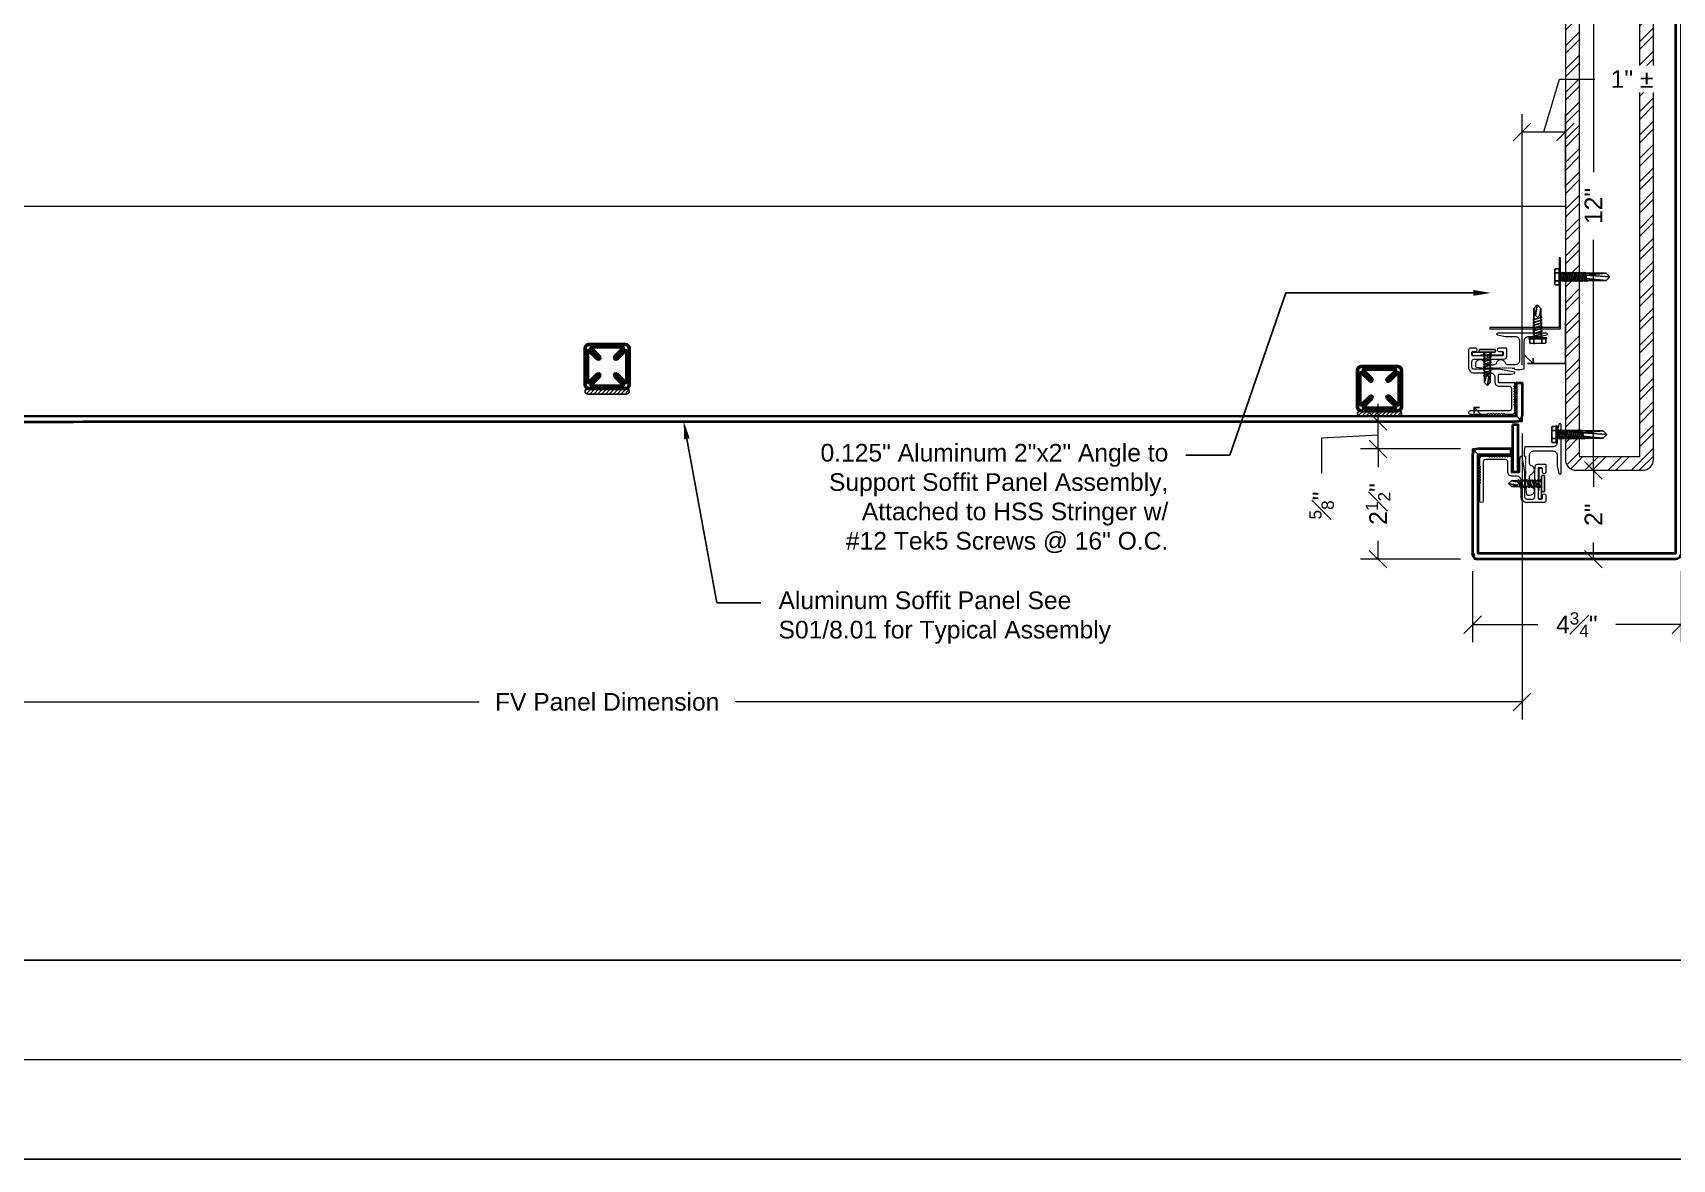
# Model space of a CAD drawing. Header units: inches. Extents: x -301 to 39679, y -468 to 370.
# Drawn here: x 2675.52 to 2712.73, y 0.25 to 25.82 of the extents above; entities that cross this region are included whole.
import ezdxf
from ezdxf import colors
from ezdxf.entities.mleader import LeaderData, LeaderLine
from ezdxf.enums import TextEntityAlignment as Align
from ezdxf.math import Vec2, Vec3

# ---------------------------------------------------------------- set-up
doc = ezdxf.new("R2010")
doc.units = ezdxf.units.IN
doc.header["$MEASUREMENT"] = 0
doc.linetypes.add('DASHED', pattern=[0.75, 0.5, -0.25])
doc.layers.get('Defpoints').update_dxf_attribs({"color": 3})
doc.layers.add('NSE-Border', color=156, linetype='Continuous', plot=False)
doc.layers.add('NSE-Construction', color=86, linetype='Continuous', plot=False)
for name, color, linetype, lineweight in [('NSE-By_Others', 252, 'Continuous', 0), ('NSE-Call-Outs', 51, 'Continuous', 13), ('NSE-Dimensions', 51, 'Continuous', 13), ('NSE-Furring 01', 30, 'Continuous', 18), ('NSE-Hardware', 111, 'Continuous', 25), ('NSE-Panels 01', 1, 'Continuous', 40), ('NSE-Sealant', 143, 'Continuous', 13), ('NSE-Title', 51, 'Continuous', 9)]:
    doc.layers.add(name, color=color, linetype=linetype, lineweight=lineweight)
doc.layers.add('NSE-Detail Border', color=7, linetype='Continuous')
doc.styles.add('004 - NSSM - Standard', font='arial.ttf', dxfattribs={"height": 0.4})
doc.styles.add('008 - NSSM - Standard', font='arial.ttf', dxfattribs={"height": 0.8})
doc.styles.add('3_0-0_TEXT', font='simplex.shx', dxfattribs={"width": 0.7, "height": 0.375})
doc.dimstyles.new('$$$FASTENER$$$', dxfattribs={"dimtxt": 0.375, "dimasz": 0, "dimexe": 0, "dimexo": 0, "dimgap": 0, "dimtad": 0, "dimtih": 1, "dimtoh": 1, "dimdec": 4, "dimzin": 3, "dimdsep": 46, "dimlunit": 4, "dimtxsty": '3_0-0_TEXT', "dimblk": 'NONE', "dimcen": 0, "dimclrd": 256, "dimclre": 256, "dimclrt": 256, "dimadec": 0, "dimazin": 0, "dimtfac": 0.375, "dimtdec": 4, "dimtofl": 0, "dimtmove": 1, "dimatfit": 3, "dimldrblk": 'NONE', "dimfxl": 1, "dimtolj": 1, "dimtzin": 0, "dimarcsym": 0})
doc.dimstyles.new('004 - NSSM - Standard$0', dxfattribs={"dimtxt": 0.4, "dimasz": 0.4, "dimexe": 0.4, "dimexo": 0.4, "dimgap": 0.4, "dimtad": 0, "dimdec": 4, "dimzin": 3, "dimdsep": 46, "dimlunit": 5, "dimtxsty": '004 - NSSM - Standard', "dimblk": 'OBLIQUE', "dimcen": 0.4, "dimclrd": 256, "dimclre": 256, "dimclrt": 256, "dimazin": 0, "dimtfac": 0.7, "dimtdec": 4, "dimtmove": 1, "dimatfit": 2, "dimfxl": 1, "dimtfill": 1, "dimtfillclr": 11, "dimfrac": 1, "dimtolj": 1, "dimtzin": 0, "dimlwd": 0, "dimlwe": 0, "dimarcsym": 0})

# ---------------------------------------------------------------- blocks, each defined once
blk = doc.blocks.new('*U160')
blk.add_wipeout([(32.6456, 1.1293), (32.6456, 0), (0, 0), (0, 11.3125), (32.6875, 11.3125), (32.6875, 0), (32.6456, 0), (32.6456, 11.2706), (0.0419, 11.2706), (0.0419, 1.1293)])
at = {"layer": 'Defpoints', "ltscale": 0.0625}
blk.add_lwpolyline([(0.0419, 1.1293), (32.6456, 1.1293), (32.6456, 11.2706), (0.0419, 11.2706)], close=True, dxfattribs=at)
at = {"layer": 'NSE-Border', "ltscale": 0.0625}
blk.add_lwpolyline([(0, 0), (32.6875, 0), (32.6875, 11.3125), (0, 11.3125)], close=True, dxfattribs=at)
at = {"layer": 'NSE-Title'}
blk.add_line((0.9375, 0.5668), (32.4375, 0.5668), dxfattribs=at)
at = {"layer": 'Defpoints', "style": '008 - NSSM - Standard'}
blk.add_attdef('DETAIL_NUMBER', text='', height=0.2179, dxfattribs=at).set_placement((0.625, 0.5668), align=Align.MIDDLE_CENTER)
at = {"layer": 'NSE-Title', "style": '004 - NSSM - Standard'}
for tag, p in [('DETAIL_DESCRIPTION', (1.1292, 0.6197)), ('ARCH_REF', (2.1968, 0.3884))]:
    blk.add_attdef(tag, p, '', height=0.1341, dxfattribs=at)
blk = doc.blocks.new('*U177')
at = {"layer": 'NSE-By_Others'}
h = blk.add_hatch(dxfattribs=at)
h.set_pattern_fill('ANSI32', color=256)
h.set_pattern_definition([(45, (-37.47987, -8.03217), (-0.265165, 0.265165), []), (45, (-37.3031, -8.03217), (-0.265165, 0.265165), [])])
h.paths.add_polyline_path([(1, 11.753, 0.414214), (0.75, 12.003), (-0.75, 12.003, 0.414214), (-1, 11.753), (-1, 0.25, 0.414214), (-0.75, 0), (0.75, 0, 0.414214), (1, 0.25)])
h.paths.add_polyline_path([(0.688, 0.312), (-0.688, 0.312), (-0.688, 11.69), (0.688, 11.69)], flags=16)
blk.add_lwpolyline([(-0.75, 0), (0.75, 0, 0.414214), (1, 0.25), (1, 11.753, 0.414214), (0.75, 12.003), (-0.75, 12.003, 0.414214), (-1, 11.753), (-1, 0.25, 0.414214)], format="xyb", close=True, dxfattribs=at)
blk.add_lwpolyline([(-0.688, 0.312), (0.688, 0.312), (0.688, 11.69), (-0.688, 11.69)], close=True, dxfattribs=at)
blk = doc.blocks.new('*U49')
at = {"linetype": 'Continuous'}
blk.add_lwpolyline([(0.642, 1.543), (0.77, 1.543, -0.414214), (0.9, 1.413), (0.9, 1.041, 0.414214), (1, 0.941), (1.109, 0.941, -0.414214), (1.205, 0.845), (1.205, 0.616, 0.414214), (1.255, 0.566), (1.71, 0.566, 0.414214), (1.76, 0.616), (1.76, 1.503, -1), (1.84, 1.503), (1.84, 1.121, -0.302776), (1.827, 1.103, 0.666667), (1.827, 1.08, -0.666667), (1.827, 1.043, 0.666667), (1.827, 1.02, -0.666667), (1.827, 0.983, 0.666667), (1.827, 0.96, -0.666667), (1.827, 0.923, 0.666667), (1.827, 0.9, -0.666667), (1.827, 0.863, 0.666667), (1.827, 0.84, -0.666667), (1.827, 0.803, 0.666667), (1.827, 0.78, -0.666667), (1.827, 0.743, 0.666667), (1.827, 0.72, -0.302776), (1.84, 0.701), (1.84, 0.539, -0.198912), (1.835, 0.528), (1.797, 0.491, -0.198912), (1.786, 0.486), (1.654, 0.486, -0.302776), (1.636, 0.498, 0.666667), (1.612, 0.498, -0.666667), (1.576, 0.498, 0.666667), (1.552, 0.498, -0.666667), (1.516, 0.498, 0.666667), (1.492, 0.498, -0.666667), (1.456, 0.498, 0.666667), (1.432, 0.498, -0.666667), (1.396, 0.498, 0.666667), (1.372, 0.498, -0.666667), (1.336, 0.498, 0.666667), (1.312, 0.498, -0.666667), (1.276, 0.498, 0.666667), (1.252, 0.498, -0.666667), (1.216, 0.498, 0.666667), (1.192, 0.498, -0.302776), (1.174, 0.486), (1.141, 0.486, -0.414214), (1.125, 0.502), (1.125, 0.845, 0.414214), (1.109, 0.861), (0.948, 0.861, 0.414214), (0.932, 0.845), (0.932, 0.58, -0.045635), (0.931, 0.577), (0.917, 0.5, -0.832406), (0.883, 0.5), (0.82, 0.843, -0.045635), (0.82, 0.845), (0.82, 1.413, 0.414214), (0.77, 1.463), (0.642, 1.463, 0.414214), (0.592, 1.413), (0.592, 0.861, -0.01996), (0.592, 0.86), (0.581, 0.719, -0.391021), (0.531, 0.673), (0.354, 0.673, -0.414214), (0.338, 0.689), (0.338, 0.849, -1), (0.418, 0.849), (0.418, 0.769, 0.414214), (0.434, 0.753), (0.496, 0.753, 0.414214), (0.512, 0.769), (0.512, 1.086, -0.262938), (0.52, 1.1, 0.564932), (0.52, 1.125, -0.262938), (0.512, 1.139), (0.512, 1.447, 0.414214), (0.496, 1.463), (0.434, 1.463, 0.414214), (0.418, 1.447), (0.418, 1.383, -1), (0.338, 1.383), (0.338, 1.493, -0.414214), (0.388, 1.543), (0.706, 1.543)], format="xyb", dxfattribs=at)
at = {"linetype": 'DASHED', "lineweight": 0, "transparency": 16777216}
blk.add_lwpolyline([(0.496, 0.772), (0.496, 1.452), (0.434, 1.452), (0.434, 0.772)], close=True, dxfattribs=at)
blk = doc.blocks.new('*U130')
at = {"transparency": 16777216}
blk.add_lwpolyline([(0.716, -1.011, 1), (0.716, -0.991), (0.716, -0.948, 0.337188), (0.679, -0.9, -0.760886), (0.679, -0.707, 0.337188), (0.716, -0.659), (0.716, -0.471, 0.414214), (0.616, -0.371), (0.19, -0.371, 0.414214), (0.09, -0.471), (0.09, -0.71), (0.055, -0.875, -0.900068), (0, -0.87), (0, -0.015, 1), (0, 0.015), (0, 0.222, -0.900068), (0.055, 0.228), (0.09, 0.062), (0.09, 0.015, 1), (0.09, -0.015), (0.09, -0.181, 0.414214), (0.19, -0.281), (0.825, -0.281), (0.836, -0.371), (0.836, -0.487), (0.806, -0.487), (0.806, -0.55), (0.798, -0.557), (0.806, -0.565), (0.798, -0.572), (0.806, -0.58), (0.798, -0.587), (0.806, -0.595), (0.798, -0.602), (0.806, -0.61), (0.798, -0.617), (0.806, -0.625), (0.798, -0.632), (0.806, -0.64), (0.798, -0.647), (0.806, -0.655), (0.798, -0.662), (0.806, -0.67), (0.798, -0.677), (0.806, -0.685), (0.798, -0.692), (0.806, -0.7), (0.798, -0.707), (0.806, -0.715), (0.798, -0.722), (0.806, -0.73), (0.798, -0.737), (0.806, -0.745), (0.798, -0.752), (0.806, -0.76), (0.798, -0.767), (0.806, -0.775), (0.798, -0.782), (0.806, -0.79), (0.798, -0.797), (0.806, -0.805), (0.798, -0.812), (0.806, -0.82), (0.798, -0.827), (0.806, -0.835), (0.798, -0.842), (0.806, -0.85), (0.798, -0.857), (0.806, -0.865), (0.798, -0.872), (0.806, -0.88), (0.798, -0.887), (0.806, -0.895), (0.798, -0.902), (0.806, -0.91), (0.798, -0.917), (0.806, -0.925), (0.798, -0.932), (0.806, -0.94), (0.798, -0.947), (0.806, -0.955), (0.798, -0.962), (0.806, -0.97), (0.798, -0.977), (0.806, -0.985), (0.798, -0.992), (0.806, -1), (0.798, -1.007), (0.806, -1.015), (0.798, -1.022), (0.806, -1.03), (0.798, -1.037), (0.806, -1.045), (0.798, -1.052), (0.806, -1.06), (0.798, -1.067), (0.806, -1.075), (0.798, -1.082), (0.806, -1.09), (0.798, -1.097), (0.806, -1.105), (0.798, -1.112), (0.806, -1.12), (0.798, -1.127), (0.806, -1.135), (0.798, -1.142), (0.806, -1.15), (0.798, -1.157), (0.806, -1.165), (0.806, -1.187), (0.789, -1.35, -0.383421), (0.761, -1.375), (0.716, -1.375, -0.918526), (0.679, -1.179, 0.337188), (0.716, -1.131), (0.716, -1.044, 1), (0.716, -1.024)], format="xyb", close=True, dxfattribs=at)
blk = doc.blocks.new('_None')
blk = doc.blocks.new('_Oblique')
at = {"color": 0, "linetype": 'ByBlock', "lineweight": -2}
blk.add_line((-0.5, -0.5), (0.5, 0.5), dxfattribs=at)
blk = doc.blocks.new('*D181')
at = {"layer": 'Defpoints', "color": 0, "transparency": 16777216}
for p in [(2710.559, 27.893), (2710.945, 27.893), (2710.559, 15.89)]:
    blk.add_point(p, dxfattribs=at)
at = {"layer": 'NSE-Construction', "lineweight": 0, "transparency": 16777216}
for p, q in [((2710.945, 27.893), (2710.945, 22.658)), ((2710.959, 27.893), (2711.345, 27.893)), ((2710.945, 15.89), (2710.945, 21.125)), ((2710.959, 15.89), (2711.345, 15.89))]:
    blk.add_line(p, q, dxfattribs=at)
at = {"layer": 'NSE-Construction', "lineweight": 0, "transparency": 16777216, "xscale": 0.4, "yscale": 0.4, "zscale": 0.4}
for p, rotation in [((2710.945, 27.893), 90), ((2710.945, 15.89), 270)]:
    blk.add_blockref('_Oblique', p, dxfattribs=dict(at, rotation=rotation))
at = {"layer": 'NSE-Construction', "transparency": 16777216, "insert": (2710.945, 21.892), "char_height": 0.4, "attachment_point": 5, "rotation": 90, "style": '004 - NSSM - Standard', "bg_fill": 3, "box_fill_scale": 1.25, "bg_fill_color": 256, "bg_fill_true_color": 13158600, "bg_fill_transparency": 0}
blk.add_mtext('\\A1;12"', dxfattribs=at)
blk = doc.blocks.new('*D182')
at = {"layer": 'Defpoints', "color": 0, "transparency": 16777216}
for p in [(2710.559, 15.89), (2710.584, 13.873), (2710.945, 13.873)]:
    blk.add_point(p, dxfattribs=at)
at = {"layer": 'NSE-Construction', "lineweight": 0, "transparency": 16777216}
for p, q in [((2710.945, 15.89), (2710.945, 15.515)), ((2710.959, 15.89), (2711.345, 15.89)), ((2710.945, 13.873), (2710.945, 14.248)), ((2710.984, 13.873), (2711.345, 13.873))]:
    blk.add_line(p, q, dxfattribs=at)
at = {"layer": 'NSE-Construction', "lineweight": 0, "transparency": 16777216, "xscale": 0.4, "yscale": 0.4, "zscale": 0.4}
for p, rotation in [((2710.945, 15.89), 90), ((2710.945, 13.873), 270)]:
    blk.add_blockref('_Oblique', p, dxfattribs=dict(at, rotation=rotation))
at = {"layer": 'NSE-Construction', "transparency": 16777216, "insert": (2710.945, 14.882), "char_height": 0.4, "attachment_point": 5, "rotation": 90, "style": '004 - NSSM - Standard', "bg_fill": 3, "box_fill_scale": 1.25, "bg_fill_color": 256, "bg_fill_true_color": 13158600, "bg_fill_transparency": 0}
blk.add_mtext('\\A1;2"', dxfattribs=at)
blk = doc.blocks.new('*U110')
at = {"linetype": 'Continuous'}
blk.add_lwpolyline([(0.642, -1.543), (0.77, -1.543, 0.414214), (0.9, -1.413), (0.9, -1.041, -0.414214), (1, -0.941), (1.109, -0.941, 0.414214), (1.205, -0.845), (1.205, -0.616, -0.414214), (1.255, -0.566), (1.71, -0.566, -0.414214), (1.76, -0.616), (1.76, -1.503, 1), (1.84, -1.503), (1.84, -1.121, 0.302776), (1.827, -1.103, -0.666667), (1.827, -1.08, 0.666667), (1.827, -1.043, -0.666667), (1.827, -1.02, 0.666667), (1.827, -0.983, -0.666667), (1.827, -0.96, 0.666667), (1.827, -0.923, -0.666667), (1.827, -0.9, 0.666667), (1.827, -0.863, -0.666667), (1.827, -0.84, 0.666667), (1.827, -0.803, -0.666667), (1.827, -0.78, 0.666667), (1.827, -0.743, -0.666667), (1.827, -0.72, 0.302776), (1.84, -0.701), (1.84, -0.539, 0.198912), (1.835, -0.528), (1.797, -0.491, 0.198912), (1.786, -0.486), (1.654, -0.486, 0.302776), (1.636, -0.498, -0.666667), (1.612, -0.498, 0.666667), (1.576, -0.498, -0.666667), (1.552, -0.498, 0.666667), (1.516, -0.498, -0.666667), (1.492, -0.498, 0.666667), (1.456, -0.498, -0.666667), (1.432, -0.498, 0.666667), (1.396, -0.498, -0.666667), (1.372, -0.498, 0.666667), (1.336, -0.498, -0.666667), (1.312, -0.498, 0.666667), (1.276, -0.498, -0.666667), (1.252, -0.498, 0.666667), (1.216, -0.498, -0.666667), (1.192, -0.498, 0.302776), (1.174, -0.486), (1.141, -0.486, 0.414214), (1.125, -0.502), (1.125, -0.845, -0.414214), (1.109, -0.861), (0.948, -0.861, -0.414214), (0.932, -0.845), (0.932, -0.58, 0.045635), (0.931, -0.577), (0.917, -0.5, 0.832406), (0.883, -0.5), (0.82, -0.843, 0.045635), (0.82, -0.845), (0.82, -1.413, -0.414214), (0.77, -1.463), (0.642, -1.463, -0.414214), (0.592, -1.413), (0.592, -0.861, 0.01996), (0.592, -0.86), (0.581, -0.719, 0.391021), (0.531, -0.673), (0.354, -0.673, 0.414214), (0.338, -0.689), (0.338, -0.849, 1), (0.418, -0.849), (0.418, -0.769, -0.414214), (0.434, -0.753), (0.496, -0.753, -0.414214), (0.512, -0.769), (0.512, -1.086, 0.262938), (0.52, -1.1, -0.564932), (0.52, -1.125, 0.262938), (0.512, -1.139), (0.512, -1.447, -0.414214), (0.496, -1.463), (0.434, -1.463, -0.414214), (0.418, -1.447), (0.418, -1.383, 1), (0.338, -1.383), (0.338, -1.493, 0.414214), (0.388, -1.543), (0.706, -1.543)], format="xyb", dxfattribs=at)
at = {"linetype": 'DASHED', "lineweight": 0, "transparency": 16777216}
blk.add_lwpolyline([(0.496, -0.772), (0.496, -1.452), (0.434, -1.452), (0.434, -0.772)], close=True, dxfattribs=at)
blk = doc.blocks.new('*D303')
at = {"layer": 'Defpoints', "color": 0, "transparency": 16777216}
for p in [(2706.057, 16.376), (2708.328, 16.376), (2708.328, 13.873)]:
    blk.add_point(p, dxfattribs=at)
at = {"layer": 'NSE-Dimensions', "lineweight": 0, "transparency": 16777216}
for p, q in [((2707.928, 16.376), (2705.657, 16.376)), ((2706.057, 16.376), (2706.057, 15.958)), ((2706.057, 13.873), (2706.057, 14.291)), ((2707.928, 13.873), (2705.657, 13.873))]:
    blk.add_line(p, q, dxfattribs=at)
at = {"layer": 'NSE-Dimensions', "lineweight": 0, "transparency": 16777216, "xscale": 0.4, "yscale": 0.4, "zscale": 0.4}
for p, rotation in [((2706.057, 16.376), 90), ((2706.057, 13.873), 270)]:
    blk.add_blockref('_Oblique', p, dxfattribs=dict(at, rotation=rotation))
at = {"layer": 'NSE-Dimensions', "transparency": 16777216, "insert": (2706.057, 15.125), "char_height": 0.4, "attachment_point": 5, "rotation": 90, "style": '004 - NSSM - Standard', "bg_fill": 3, "box_fill_scale": 1.25, "bg_fill_color": 256, "bg_fill_true_color": 13158600, "bg_fill_transparency": 0}
blk.add_mtext('\\A1;2{\\H0.7x;\\S1#2;}"', dxfattribs=at)
blk = doc.blocks.new('*D304')
at = {"layer": 'Defpoints', "color": 0, "transparency": 16777216}
for p in [(2710.309, 23.572), (2710.309, 21.892), (2709.326, 17.876)]:
    blk.add_point(p, dxfattribs=at)
at = {"layer": 'NSE-Dimensions', "lineweight": 0, "transparency": 16777216}
for p, q in [((2709.818, 23.572), (2710.178, 24.773)), ((2710.178, 24.773), (2710.978, 24.773)), ((2709.326, 18.276), (2709.326, 23.972)), ((2710.309, 22.292), (2710.309, 23.972)), ((2709.326, 23.572), (2710.309, 23.572))]:
    blk.add_line(p, q, dxfattribs=at)
at = {"layer": 'NSE-Dimensions', "lineweight": 0, "transparency": 16777216, "xscale": 0.4, "yscale": 0.4, "zscale": 0.4, "rotation": 180}
blk.add_blockref('_Oblique', (2709.326, 23.572), dxfattribs=at)
at = {"layer": 'NSE-Dimensions', "lineweight": 0, "transparency": 16777216, "xscale": 0.4, "yscale": 0.4, "zscale": 0.4}
blk.add_blockref('_Oblique', (2710.309, 23.572), dxfattribs=at)
at = {"layer": 'NSE-Dimensions', "transparency": 16777216, "insert": (2711.822, 24.773), "char_height": 0.4, "attachment_point": 5, "style": '004 - NSSM - Standard', "bg_fill": 3, "box_fill_scale": 1.25, "bg_fill_color": 256, "bg_fill_true_color": 13158600, "bg_fill_transparency": 0}
blk.add_mtext('\\A1;{\\H1x;1"} %%P', dxfattribs=at)
blk = doc.blocks.new('*D305')
at = {"layer": 'Defpoints', "color": 0, "transparency": 16777216}
for p in [(2706.057, 17.001), (2709.326, 17.001), (2708.328, 16.376)]:
    blk.add_point(p, dxfattribs=at)
at = {"layer": 'NSE-Dimensions', "lineweight": 0, "transparency": 16777216}
for p, q in [((2706.057, 17.001), (2706.057, 17.401)), ((2708.926, 17.001), (2705.657, 17.001)), ((2706.057, 16.376), (2706.057, 17.001)), ((2706.057, 16.376), (2706.057, 17.001)), ((2706.057, 16.689), (2704.773, 16.618)), ((2704.773, 16.618), (2704.773, 15.818)), ((2707.928, 16.376), (2705.657, 16.376)), ((2706.057, 16.376), (2706.057, 15.976))]:
    blk.add_line(p, q, dxfattribs=at)
at = {"layer": 'NSE-Dimensions', "lineweight": 0, "transparency": 16777216, "xscale": 0.4, "yscale": 0.4, "zscale": 0.4}
for p, rotation in [((2706.057, 17.001), 270), ((2706.057, 16.376), 90)]:
    blk.add_blockref('_Oblique', p, dxfattribs=dict(at, rotation=rotation))
at = {"layer": 'NSE-Dimensions', "transparency": 16777216, "insert": (2704.773, 15.09), "char_height": 0.4, "attachment_point": 5, "rotation": 90, "style": '004 - NSSM - Standard', "bg_fill": 3, "box_fill_scale": 1.25, "bg_fill_color": 256, "bg_fill_true_color": 13158600, "bg_fill_transparency": 0}
blk.add_mtext('\\A1;{\\H0.7x;\\S5#8;}"', dxfattribs=at)
blk = doc.blocks.new('*D308')
at = {"layer": 'Defpoints', "color": 0, "transparency": 16777216}
for p in [(2709.326, 17.126), (2667.791, 17.117), (2709.326, 10.631)]:
    blk.add_point(p, dxfattribs=at)
at = {"layer": 'NSE-Dimensions', "lineweight": 0, "transparency": 16777216}
for p, q in [((2667.791, 16.717), (2667.791, 10.231)), ((2709.326, 16.726), (2709.326, 10.231)), ((2667.791, 10.631), (2685.654, 10.631)), ((2709.326, 10.631), (2691.463, 10.631))]:
    blk.add_line(p, q, dxfattribs=at)
at = {"layer": 'NSE-Dimensions', "lineweight": 0, "transparency": 16777216, "xscale": 0.4, "yscale": 0.4, "zscale": 0.4, "rotation": 180}
blk.add_blockref('_Oblique', (2667.791, 10.631), dxfattribs=at)
at = {"layer": 'NSE-Dimensions', "lineweight": 0, "transparency": 16777216, "xscale": 0.4, "yscale": 0.4, "zscale": 0.4}
blk.add_blockref('_Oblique', (2709.326, 10.631), dxfattribs=at)
at = {"layer": 'NSE-Dimensions', "transparency": 16777216, "insert": (2688.559, 10.631), "char_height": 0.4, "attachment_point": 5, "style": '004 - NSSM - Standard', "bg_fill": 3, "box_fill_scale": 1.25, "bg_fill_color": 256, "bg_fill_true_color": 13158600, "bg_fill_transparency": 0}
blk.add_mtext('\\A1;FV Panel Dimension', dxfattribs=at)
blk = doc.blocks.new('*U287')
at = {"layer": 'NSE-Sealant', "linetype": 'ByBlock', "lineweight": -2}
h = blk.add_hatch(dxfattribs=at)
h.set_pattern_fill('ANSI31', color=0, scale=0.5)
h.set_pattern_definition([(45, (-0.80175, 0.5), (-0.0441942, 0.0441942), [])])
edge = h.paths.add_edge_path()
edge.add_arc((0.874, 0.062), 0.0625, 269.4022, 450.5978)
edge.add_line((0.873, 0.125), (0, 0.125))
edge.add_arc((-0.001, 0.062), 0.0625, 89.4022, 270.5978)
edge.add_line((0, 0), (0.873, 0))
at = {"layer": 'NSE-Sealant', "color": 0, "linetype": 'ByBlock', "lineweight": -2}
for p, q in [((0, 0.125), (0.873, 0.125)), ((0.873, 0), (0, 0))]:
    blk.add_line(p, q, dxfattribs=at)
for centre, start, end in [((-0.001, 0.062), 89.4022, 270.5978), ((0.874, 0.062), 269.4022, 90.5978)]:
    blk.add_arc(centre, 0.0625, start, end, dxfattribs=at)
blk = doc.blocks.new('NorthClad Tube Stiffener')
at = {"lineweight": 50}
for points in [[(-0.417, 0.125, -0.414214), (-0.5, 0.208), (-0.5, 1.042, -0.414214), (-0.417, 1.125), (0.417, 1.125, -0.414214), (0.5, 1.042), (0.5, 0.208, -0.414214), (0.417, 0.125)], [(0.177, 0.409), (0.359, 0.227, -0.668179), (0.34, 0.18), (-0.34, 0.18, -0.668179), (-0.359, 0.227), (-0.177, 0.409, 1), (-0.216, 0.448), (-0.398, 0.266, -0.668179), (-0.445, 0.285), (-0.445, 0.965, -0.668179), (-0.398, 0.984), (-0.216, 0.802, 1), (-0.177, 0.841), (-0.359, 1.023, -0.668179), (-0.34, 1.07), (0.34, 1.07, -0.668179), (0.359, 1.023), (0.177, 0.841, 1), (0.216, 0.802), (0.398, 0.984, -0.668179), (0.445, 0.965), (0.445, 0.285, -0.668179), (0.398, 0.266), (0.216, 0.448, 1)]]:
    blk.add_lwpolyline(points, format="xyb", close=True, dxfattribs=at)
at = {"rotation": 180}
blk.add_blockref('*U287', (0.437, 0.125), dxfattribs=at)
blk = doc.blocks.new('*D312')
at = {"layer": 'Defpoints', "color": 0, "transparency": 16777216}
for p in [(2708.203, 13.998), (2712.934, 13.998), (2712.934, 12.387)]:
    blk.add_point(p, dxfattribs=at)
at = {"layer": 'NSE-Dimensions', "lineweight": 0, "transparency": 16777216}
for p, q in [((2708.203, 13.598), (2708.203, 11.987)), ((2712.934, 13.598), (2712.934, 11.987)), ((2708.203, 12.387), (2709.686, 12.387)), ((2712.934, 12.387), (2711.451, 12.387))]:
    blk.add_line(p, q, dxfattribs=at)
at = {"layer": 'NSE-Dimensions', "lineweight": 0, "transparency": 16777216, "xscale": 0.4, "yscale": 0.4, "zscale": 0.4, "rotation": 180}
blk.add_blockref('_Oblique', (2708.203, 12.387), dxfattribs=at)
at = {"layer": 'NSE-Dimensions', "lineweight": 0, "transparency": 16777216, "xscale": 0.4, "yscale": 0.4, "zscale": 0.4}
blk.add_blockref('_Oblique', (2712.934, 12.387), dxfattribs=at)
at = {"layer": 'NSE-Dimensions', "transparency": 16777216, "insert": (2710.568, 12.387), "char_height": 0.4, "attachment_point": 5, "style": '004 - NSSM - Standard', "bg_fill": 3, "box_fill_scale": 1.25, "bg_fill_color": 256, "bg_fill_true_color": 13158600, "bg_fill_transparency": 0}
blk.add_mtext('\\A1;4{\\H0.7x;\\S3#4;}"', dxfattribs=at)
blk = doc.blocks.new('*U149')
for p, q in [((-0.061, 0.09), (0.028, 0.09)), ((-0.061, -0.09), (0.028, -0.09))]:
    blk.add_line(p, q)
for points in [[(0.028, 0.181), (-0.061, 0.181, 0.414214), (-0.073, 0.168), (-0.073, -0.168, 0.414214), (-0.061, -0.18), (0.028, -0.18)], [(-0.073, 0.103, 0.414214), (-0.061, 0.09, 0.414214), (-0.073, 0.078)], [(-0.073, -0.078, 0.414214), (-0.061, -0.09, 0.414214), (-0.073, -0.103)]]:
    blk.add_lwpolyline(points, format="xyb")
blk.add_lwpolyline([(0.052, 0.196), (0.028, 0.196), (0.028, -0.196), (0.052, -0.196)], close=True)
for points in [[(0.052, 0.08), (1.094, 0.08), (1.177, 0), (1.094, -0.08), (0.052, -0.08), (0.052, 0.08)], [(1.094, 0.08), (0.628, 0.038), (0.59, 0), (0.628, -0.038), (1.094, -0.08)], [(0.628, 0.038), (1.177, 0)]]:
    blk.add_leader(points, dimstyle='$$$FASTENER$$$')
at = {"has_arrowhead": 0}
for points in [[(0.057, 0.08), (0.064, 0.108), (0.122, -0.108), (0.13, -0.08)], [(0.099, 0.08), (0.106, 0.108), (0.164, -0.108), (0.171, -0.08)], [(0.14, 0.08), (0.148, 0.108), (0.206, -0.108), (0.213, -0.08)], [(0.182, 0.08), (0.189, 0.108), (0.247, -0.108), (0.255, -0.08)], [(0.224, 0.08), (0.231, 0.108), (0.289, -0.108), (0.296, -0.08)], [(0.265, 0.08), (0.273, 0.108), (0.331, -0.108), (0.338, -0.08)], [(0.307, 0.08), (0.314, 0.108), (0.372, -0.108), (0.38, -0.08)], [(0.349, 0.08), (0.356, 0.108), (0.414, -0.108), (0.421, -0.08)], [(0.39, 0.08), (0.398, 0.108), (0.456, -0.108), (0.463, -0.08)], [(0.432, 0.08), (0.439, 0.108), (0.497, -0.108), (0.505, -0.08)], [(0.474, 0.08), (0.481, 0.108), (0.539, -0.108), (0.546, -0.08)], [(0.515, 0.08), (0.523, 0.108), (0.581, -0.108), (0.588, -0.08)], [(0.557, 0.08), (0.564, 0.108), (0.622, -0.108), (0.63, -0.08)], [(0.599, 0.08), (0.606, 0.108), (0.664, -0.108), (0.671, -0.08)], [(0.052, 0), (0.081, -0.108), (0.088, -0.08)]]:
    blk.add_leader(points, dimstyle='$$$FASTENER$$$', dxfattribs=at)
blk = doc.blocks.new('*U31')
for points in [[(-0.011, 0.18), (-0.011, -0.18)], [(0.052, -0.18), (0.052, 0.18)]]:
    blk.add_lwpolyline(points)
for centre, start, end in [((0.02, 0.117), 63.732, 116.268), ((0.02, -0.117), 243.732, 296.268)]:
    blk.add_arc(centre, 0.0706, start, end)
for points in [[(0.052, 0.065), (0.735, 0.065), (0.802, 0), (0.735, -0.065), (0.052, -0.065), (0.052, 0.065)], [(0.735, 0.065), (0.607, 0.037), (0.569, 0), (0.607, -0.037), (0.735, -0.065)], [(0.607, 0.037), (0.802, 0)]]:
    blk.add_leader(points, dimstyle='$$$FASTENER$$$')
at = {"has_arrowhead": 0}
for points in [[(0.081, 0.065), (0.089, 0.095), (0.14, -0.095), (0.148, -0.065)], [(0.143, 0.065), (0.151, 0.095), (0.202, -0.095), (0.21, -0.065)], [(0.206, 0.065), (0.214, 0.095), (0.265, -0.095), (0.273, -0.065)], [(0.268, 0.065), (0.276, 0.095), (0.327, -0.095), (0.335, -0.065)], [(0.331, 0.065), (0.339, 0.095), (0.39, -0.095), (0.398, -0.065)], [(0.393, 0.065), (0.401, 0.095), (0.452, -0.095), (0.46, -0.065)], [(0.456, 0.065), (0.464, 0.095), (0.515, -0.095), (0.523, -0.065)], [(0.518, 0.065), (0.526, 0.095), (0.577, -0.095), (0.585, -0.065)], [(0.052, 0), (0.077, -0.095), (0.085, -0.065)]]:
    blk.add_leader(points, dimstyle='$$$FASTENER$$$', dxfattribs=at)
blk = doc.blocks.new('*U127')
for p, q in [((-0.061, 0.09), (0.028, 0.09)), ((-0.061, -0.09), (0.028, -0.09))]:
    blk.add_line(p, q)
for points in [[(0.028, 0.181), (-0.061, 0.181, 0.414214), (-0.073, 0.168), (-0.073, -0.168, 0.414214), (-0.061, -0.18), (0.028, -0.18)], [(-0.073, 0.103, 0.414214), (-0.061, 0.09, 0.414214), (-0.073, 0.078)], [(-0.073, -0.078, 0.414214), (-0.061, -0.09, 0.414214), (-0.073, -0.103)]]:
    blk.add_lwpolyline(points, format="xyb")
blk.add_lwpolyline([(0.052, 0.196), (0.028, 0.196), (0.028, -0.196), (0.052, -0.196)], close=True)
for points in [[(0.052, 0.08), (0.719, 0.08), (0.802, 0), (0.719, -0.08), (0.052, -0.08), (0.052, 0.08)], [(0.719, 0.08), (0.562, 0.046), (0.516, 0), (0.562, -0.046), (0.719, -0.08)], [(0.562, 0.046), (0.802, 0)]]:
    blk.add_leader(points, dimstyle='$$$FASTENER$$$')
at = {"has_arrowhead": 0}
for points in [[(0.078, 0.08), (0.085, 0.108), (0.143, -0.108), (0.151, -0.08)], [(0.14, 0.08), (0.148, 0.108), (0.206, -0.108), (0.213, -0.08)], [(0.203, 0.08), (0.21, 0.108), (0.268, -0.108), (0.276, -0.08)], [(0.265, 0.08), (0.273, 0.108), (0.331, -0.108), (0.338, -0.08)], [(0.328, 0.08), (0.335, 0.108), (0.393, -0.108), (0.401, -0.08)], [(0.39, 0.08), (0.398, 0.108), (0.456, -0.108), (0.463, -0.08)], [(0.453, 0.08), (0.46, 0.108), (0.518, -0.108), (0.526, -0.08)], [(0.052, 0), (0.081, -0.108), (0.088, -0.08)]]:
    blk.add_leader(points, dimstyle='$$$FASTENER$$$', dxfattribs=at)

msp = doc.modelspace()

# ---------------------------------------------------------------- linework, layer by layer
at = {"layer": 'Defpoints'}
for p, q in [((2709.32606, 17.00131), (2709.14078, 17.18659)), ((2708.20291, 16.37633), (2708.3882, 16.19104))]:
    msp.add_line(p, q, dxfattribs=at)
for points in [[(2709.20106, 17.00131), (2709.32606, 17.00131), (2709.32606, 17.12631)], [(2708.20291, 16.25133), (2708.20291, 16.37633), (2708.32791, 16.37633)]]:
    msp.add_lwpolyline(points, dxfattribs=at)
at = {"layer": 'NSE-By_Others'}
msp.add_line((2663.66607, 21.8902), (2710.30859, 21.8902), dxfattribs=at)
at = {"layer": 'NSE-Construction'}
for points in [[(2709.57606, 18.31381), (2710.30897, 18.31381), (2710.30897, 19.26737)], [(2709.39078, 18.49909), (2709.57606, 18.31381)], [(2709.45106, 18.31381), (2709.57606, 18.31381), (2709.57606, 18.43881)], [(2708.23499, 17.18883), (2708.23499, 17.31383), (2708.35999, 17.31383)], [(2708.42028, 17.12854), (2708.23499, 17.31383)], [(2708.23499, 13.99795), (2708.23499, 13.87295)], [(2708.35999, 13.87295), (2708.23499, 13.87295)]]:
    msp.add_lwpolyline(points, dxfattribs=at)
at = {"layer": 'NSE-Furring 01'}
msp.add_lwpolyline([(2708.59205, 19.10456), (2710.19609, 19.10456), (2710.19609, 20.71614), (2710.16609, 20.71614), (2710.16609, 19.13456), (2708.59205, 19.13456)], close=True, dxfattribs=at)
at = {"layer": 'NSE-Panels 01', "extrusion": (2.44897e-16, 1, 1.2238e-14)}
msp.add_line((2667.91582, 17.11732), (2709.20104, 17.12631), dxfattribs=at)
at = {"layer": 'NSE-Panels 01'}
msp.add_lwpolyline([(2709.20106, 17.12631), (2709.20106, 17.87631), (2709.32606, 17.87631), (2709.32606, 17.12631)], dxfattribs=at)

# ---------------------------------------------------------------- block references
at = {"layer": 'NSE-By_Others'}
msp.add_blockref('*U177', (2711.30897, 15.8902), dxfattribs=at)
at = {"layer": 'NSE-Furring 01'}
for name, p, rotation in [('*U130', (2709.64951, 19.01067), 270), ('*U110', (2709.65019, 19.00268), 270), ('*U49', (2710.20429, 16.70045), 180)]:
    msp.add_blockref(name, p, dxfattribs=dict(at, rotation=rotation))
at = {"layer": 'NSE-Furring 01', "xscale": -1}
msp.add_blockref('*U130', (2710.21228, 16.70113), dxfattribs=at)
at = {"layer": 'NSE-Hardware'}
for name, p, rotation in [('*U127', (2709.68267, 18.8451), 90.94568969919047), ('*U31', (2708.53781, 18.62042), 270), ('*U31', (2709.82203, 15.58808), 180)]:
    msp.add_blockref(name, p, dxfattribs=dict(at, rotation=rotation))
for name, p in [('NorthClad Tube Stiffener', (2688.55843, 17.62181)), ('*U149', (2710.07066, 16.70262))]:
    msp.add_blockref(name, p, dxfattribs=at)

# ---------------------------------------------------------------- next in the draw order: dimensions: what is measured, and where the dimension line sits
at = {"layer": 'NSE-Construction'}
dim = msp.add_linear_dim(base=(2710.94534, 27.89289), p1=(2710.55897, 15.8902), p2=(2710.55897, 27.89289), angle=90, dimstyle='004 - NSSM - Standard$0', override={"dimpost": '"'}, dxfattribs=at)
dim.commit()
dim.dimension.update_dxf_attribs({"geometry": '*D181', "text_midpoint": (2710.94534, 21.89155)})

# ---------------------------------------------------------------- next in the draw order: leaders
at = {"layer": 'NSE-Call-Outs'}
ml = msp.add_multileader_mtext('Standard', dxfattribs=at)
ml.set_content('Aluminum Soffit Panel See S01/8.01 for Typical Assembly', color=256, style='004 - NSSM - Standard')
ml.set_leader_properties(color=256)
ml.build(insert=Vec2(0, 0))
ml.multileader.update_dxf_attribs({"dogleg_length": 1, "arrow_head_size": 0.4})
ctx = ml.context
ctx.base_point, ctx.char_height, ctx.arrow_head_size, ctx.landing_gap_size, ctx.plane_origin = Vec3(2692.04874, 12.88045), 0.4, 0.4, 0.4, Vec3(2679.54811, 23.99501)
notes = []
notes.append((ctx, [(1, (1, 1, 0), (2691.04874, 12.88045), (1, 0), 1, [(0, [(2690.29654, 16.99718)], 0, [])])]))
ctx.mtext.insert, ctx.mtext.width, ctx.mtext.defined_height, ctx.mtext.flow_direction = Vec3(2692.44874, 13.13925), 8, 1.61676, 5
ctx.mtext.has_bg_fill, ctx.mtext.bg_color, ctx.mtext.bg_scale_factor, ctx.mtext.bg_transparency, ctx.mtext.use_window_bg_color = 1, -1027028792, 1.5, 0, 1
for ctx, leaders in notes:
    for number, flags, end, landing, length, lines in leaders:
        leader = LeaderData()
        leader.index, (leader.has_last_leader_line, leader.has_dogleg_vector, leader.attachment_direction) = number, flags
        leader.last_leader_point, leader.dogleg_vector, leader.dogleg_length = Vec3(end), Vec3(landing), length
        for number, points, colour, breaks in lines:
            line = LeaderLine()
            line.index, line.vertices, line.color, line.breaks = number, Vec3.list(points), colors.encode_raw_color(colour), breaks
            leader.lines.append(line)
        ctx.leaders.append(leader)

# ---------------------------------------------------------------- next in the draw order: block references
at = {"layer": 'NSE-Hardware'}
msp.add_blockref('*U149', (2710.14112, 20.28209), dxfattribs=at)

# ---------------------------------------------------------------- next in the draw order: dimensions: what is measured, and where the dimension line sits
at = {"layer": 'NSE-Construction'}
dim = msp.add_linear_dim(base=(2710.945345, 13.872947), p1=(2710.55897, 15.890203), p2=(2710.584286, 13.872947), angle=90, dimstyle='004 - NSSM - Standard$0', override={"dimpost": '"'}, dxfattribs=at)
dim.commit()
dim.dimension.update_dxf_attribs({"geometry": '*D182', "text_midpoint": (2710.945345, 14.881575), "dimtype": 160})

# ---------------------------------------------------------------- next in the draw order: linework, layer by layer
at = {"layer": 'NSE-Panels 01'}
msp.add_lwpolyline([(2712.30859, 32.39289), (2712.18359, 32.39289), (2712.18359, 32.89289, -0.41421356), (2712.30859, 33.01789), (2712.80859, 33.01789, -0.41421356), (2712.93359, 32.89289), (2712.93359, 13.99795, -0.41421356), (2712.80859, 13.87295), (2708.32791, 13.87295)], format="xyb", dxfattribs=at)

# ---------------------------------------------------------------- next in the draw order: leaders
at = {"layer": 'NSE-Call-Outs'}
ml = msp.add_multileader_mtext('Standard', dxfattribs=at)
ml.set_content('0.125" Aluminum 2"x2" Angle to Support Soffit Panel Assembly, Attached to HSS Stringer w/ #12 Tek5 Screws @ 16" O.C. ', color=256, style='004 - NSSM - Standard')
ml.set_leader_properties(color=256)
ml.build(insert=Vec2(0, 0))
ml.multileader.update_dxf_attribs({"dogleg_length": 1, "arrow_head_size": 0.4})
ctx = ml.context
ctx.base_point, ctx.char_height, ctx.arrow_head_size, ctx.landing_gap_size, ctx.plane_origin = Vec3(2693.04472, 16.23103), 0.4, 0.4, 0.4, Vec3(2684.25824, 30.71887)
ctx.text_align_type = 2
notes = []
notes.append((ctx, [(0, (1, 1, 0), (2702.69575, 16.23103), (-1, 0), 1, [(0, [(2708.6187, 19.91706), (2703.96285, 19.91706)], 0, [])])]))
ctx.mtext.insert, ctx.mtext.width, ctx.mtext.defined_height, ctx.mtext.alignment, ctx.mtext.flow_direction = Vec3(2701.29575, 16.48983), 8, 1.61676, 3, 5
ctx.mtext.has_bg_fill, ctx.mtext.bg_color, ctx.mtext.bg_scale_factor, ctx.mtext.bg_transparency, ctx.mtext.use_window_bg_color = 1, -1027028792, 1.5, 0, 1
for ctx, leaders in notes:
    for number, flags, end, landing, length, lines in leaders:
        leader = LeaderData()
        leader.index, (leader.has_last_leader_line, leader.has_dogleg_vector, leader.attachment_direction) = number, flags
        leader.last_leader_point, leader.dogleg_vector, leader.dogleg_length = Vec3(end), Vec3(landing), length
        for number, points, colour, breaks in lines:
            line = LeaderLine()
            line.index, line.vertices, line.color, line.breaks = number, Vec3.list(points), colors.encode_raw_color(colour), breaks
            leader.lines.append(line)
        ctx.leaders.append(leader)

# ---------------------------------------------------------------- next in the draw order: linework, layer by layer
at = {"layer": 'NSE-Panels 01'}
msp.add_lwpolyline([(2712.30859, 32.39289), (2712.30859, 32.89289), (2712.80859, 32.89289), (2712.80859, 13.99795), (2708.32791, 13.99795), (2708.32791, 16.25133), (2709.07791, 16.25133), (2709.07791, 16.37633), (2708.32791, 16.37633, 0.41421356), (2708.20291, 16.25133), (2708.20291, 13.99795, 0.41421356), (2708.32791, 13.87295, -0.41421356), (2708.20291, 13.99795)], format="xyb", dxfattribs=at)
msp.add_rational_spline([(2667.91582, 16.99232), (2688.68344, 16.99681), (2709.20106, 17.00131), (2709.32604, 17.00133), (2709.32604, 17.12631)], [1, 1, 1, 0.707178850264, 1], degree=2, knots=[0, 0, 0, 1, 1, 2.57059247, 2.57059247, 2.57059247], dxfattribs=at)

# ---------------------------------------------------------------- next in the draw order: dimensions: what is measured, and where the dimension line sits
at = {"layer": 'NSE-Dimensions'}
dim = msp.add_linear_dim(base=(2710.30897, 23.57233), p1=(2709.32606, 17.87631), p2=(2710.30897, 21.89155), text='{\\H1x;<>} %%P', dimstyle='004 - NSSM - Standard$0', override={"dimpost": '"'}, dxfattribs=at)
dim.commit()
dim.dimension.update_dxf_attribs({"geometry": '*D304', "text_midpoint": (2711.3778, 24.77329)})
dim = msp.add_linear_dim(base=(2706.05651, 16.37633), p1=(2708.32791, 13.87295), p2=(2708.32791, 16.37633), angle=90, dimstyle='004 - NSSM - Standard$0', override={"dimpost": '"'}, dxfattribs=at)
dim.commit()
dim.dimension.update_dxf_attribs({"geometry": '*D303', "text_midpoint": (2706.05651, 15.12464)})

# ---------------------------------------------------------------- next in the draw order: dimensions: what is measured, and where the dimension line sits
dim = msp.add_linear_dim(base=(2706.05651, 17.00131), p1=(2708.32791, 16.37633), p2=(2709.32606, 17.00131), angle=90, dimstyle='004 - NSSM - Standard$0', override={"dimpost": '"'}, dxfattribs=at)
dim.commit()
dim.dimension.update_dxf_attribs({"geometry": '*D305', "text_midpoint": (2704.77308, 15.41753), "dimtype": 160})

# ---------------------------------------------------------------- next in the draw order: dimensions: what is measured, and where the dimension line sits
dim = msp.add_linear_dim(base=(2709.32606, 10.63123), p1=(2667.79097, 17.11732), p2=(2709.32606, 17.12631), text='FV Panel Dimension', dimstyle='004 - NSSM - Standard$0', override={"dimpost": '"'}, dxfattribs=at)
dim.commit()
dim.dimension.update_dxf_attribs({"geometry": '*D308', "text_midpoint": (2688.55852, 10.63123)})

# ---------------------------------------------------------------- next in the draw order: block references
at = {"layer": 'NSE-Hardware'}
msp.add_blockref('NorthClad Tube Stiffener', (2706.09019, 17.11785), dxfattribs=at)

# ---------------------------------------------------------------- next in the draw order: dimensions: what is measured, and where the dimension line sits
at = {"layer": 'NSE-Dimensions'}
dim = msp.add_linear_dim(base=(2712.93359, 12.38703), p1=(2708.20291, 13.99795), p2=(2712.93359, 13.99795), dimstyle='004 - NSSM - Standard$0', override={"dimpost": '"'}, dxfattribs=at)
dim.commit()
dim.dimension.update_dxf_attribs({"geometry": '*D312', "text_midpoint": (2710.56825, 12.38703)})

# ---------------------------------------------------------------- next in the draw order: block references
at = {"layer": 'NSE-Detail Border', "xscale": 4, "yscale": 4, "zscale": 4}
msp.add_blockref('*U160', (2594.95798, 0.25), dxfattribs=at)

# ---------------------------------------------------------------- next in the draw order: linework, layer by layer
at = {"layer": 'NSE-Panels 01'}
msp.add_lwpolyline([(2709.11145, 16.92089), (2709.11145, 15.85547), (2709.23645, 15.85547), (2709.23645, 16.92089)], close=True, dxfattribs=at)

doc.saveas('drawing.dxf')
